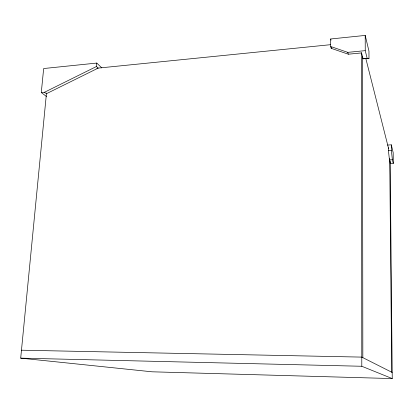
<?xml version="1.0" encoding="UTF-8"?>
<svg xmlns="http://www.w3.org/2000/svg" width="414" height="414" viewBox="0 0 414 414"><rect width="100%" height="100%" fill="white"/><g stroke="black" fill="none" stroke-linecap="round" stroke-linejoin="round"><path stroke-width="0.62" d="M330.6 46.487L330.667 38.983L365.21 35.423L368.967 51.16L368.988 58.467L363.078 58.783L361.546 52.93L348.329 54.203L331.241 48.355L330.6 46.487L347.77 52.35L365.241 50.653L367.166 58.395L368.988 58.467M331.241 48.355L331.252 47.108M41.286 92.55L44.515 92.25L46.43 93.709L98.18 68.103L96.483 66.499L96.767 63.068L43.661 68.533L41.286 92.55L46.534 96.509M390.179 160.855L392.249 378.577L151.969 371.798L20.7 358.141L46.492 93.041M44.515 92.25L96.483 66.499M96.907 68.227L330.677 44.676M363.078 58.783L367.166 58.395M387.463 145.066L391.313 144.833L393.186 152.699L393.3 163.437L390.133 163.608M388.384 147.767L388.41 150.525L391.365 150.354L392.374 159.721L393.3 163.437M388.41 150.525L389.455 159.882L392.374 159.721M21.471 350.197L361.795 357.111L392.193 372.45M20.7 358.141L361.8 366.266L392.249 378.577M96.767 63.068L101.797 67.87M330.667 38.983L331.055 40.132M347.77 52.35L348.329 54.203M389.455 159.882L390.195 162.718M365.816 58.472L388.555 148.445M391.313 144.833L391.365 150.354M389.714 158.624L391.716 372.212M365.21 35.423L365.241 50.653M362.509 56.34L362.84 357.639M361.546 52.557L361.8 366.266"/></g></svg>
